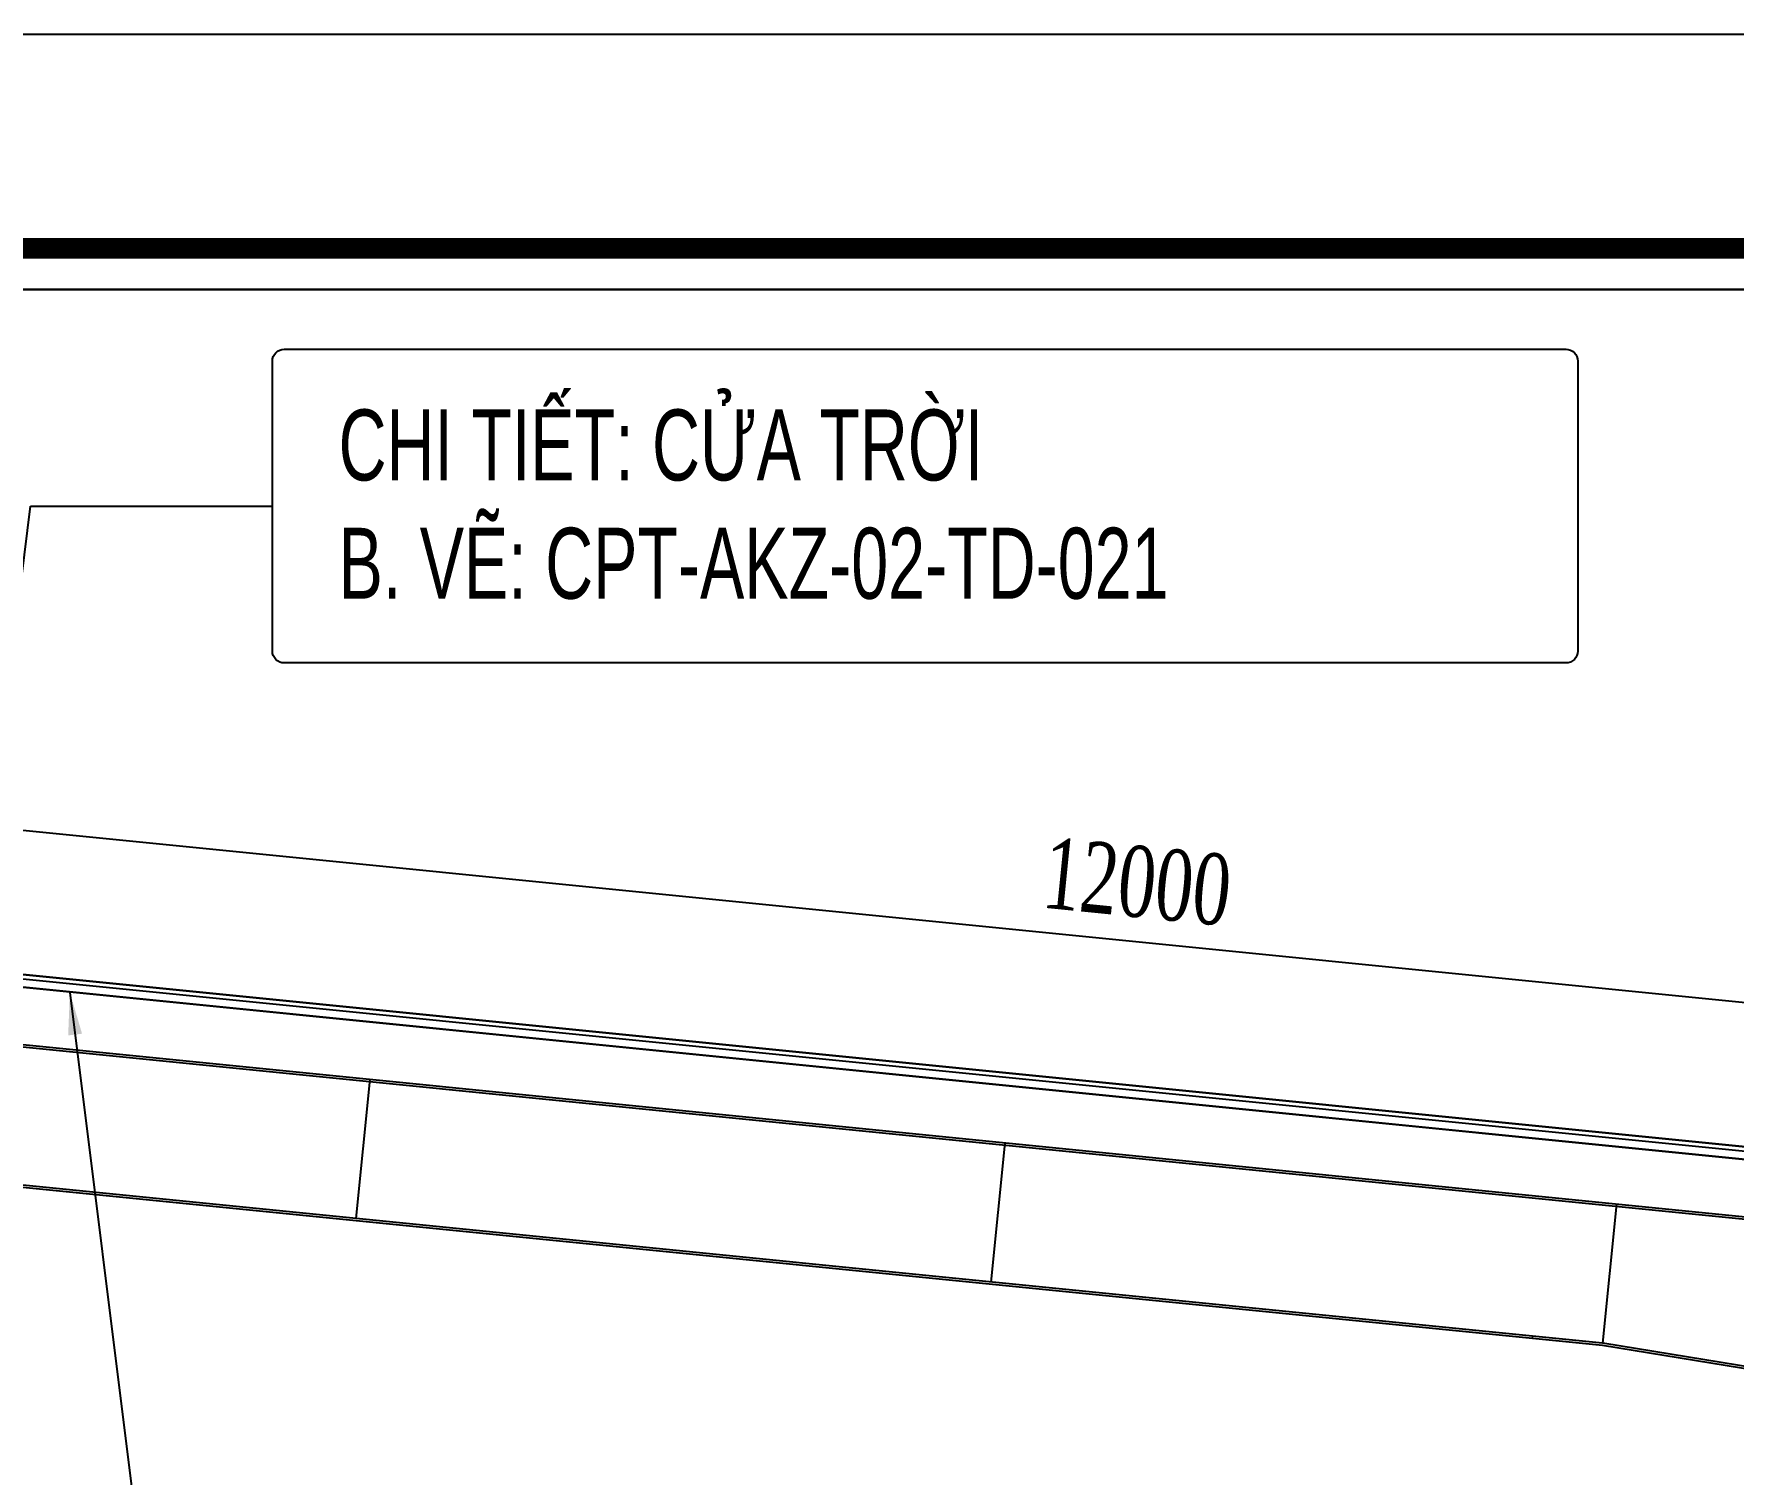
# Model space of a CAD drawing. Header units: inches. Extents: x 315041 to 662841, y -45540 to -35018.
# Drawn here: x 335276 to 335347.9, y -35693.2 to -35632.2 of the extents above; entities that cross this region are included whole.
import ezdxf

# ---------------------------------------------------------------- set-up
doc = ezdxf.new("R2010")
doc.units = ezdxf.units.IN
doc.header["$MEASUREMENT"] = 0
for name, color, linetype in [('2', 2, 'Continuous'), ('3', 3, 'Continuous'), ('7', 7, 'Continuous'), ('BAO KHUNG', 31, 'Continuous'), ('ROOFING', 4, 'Continuous')]:
    doc.layers.add(name, color=color, linetype=linetype)
doc.styles.add('ST1', font='times.ttf', dxfattribs={"width": 0.7})
doc.styles.add('ST1H', font='vnshxh.shx', dxfattribs={"width": 0.7})
doc.dimstyles.new('100', dxfattribs={"dimtxt": 3, "dimasz": 1.5, "dimexe": 1, "dimexo": 0, "dimgap": 1, "dimtad": 1, "dimdec": 0, "dimlfac": 100, "dimzin": 0, "dimdsep": 46, "dimtxsty": 'ST1', "dimblk": 'OBLIQUE', "dimcen": 1, "dimdle": 1, "dimclrd": 8, "dimclre": 8, "dimclrt": 3, "dimadec": 0, "dimazin": 0, "dimtfac": 1, "dimtdec": 0, "dimtix": 1, "dimtmove": 1, "dimatfit": 3, "dimfxl": 0, "dimtfill": 1, "dimtolj": 1, "dimtzin": 0, "dimlwd": -1, "dimlwe": -1, "dimarcsym": 1})
doc.dimstyles.new('3', dxfattribs={"dimtxt": 3.5, "dimasz": 1.8, "dimexe": 1, "dimexo": 0, "dimgap": 1, "dimtad": 1, "dimdec": 0, "dimlfac": 3, "dimzin": 0, "dimdsep": 46, "dimtxsty": 'ST1H', "dimblk": 'OBLIQUE', "dimcen": 1, "dimdle": 1, "dimclrd": 8, "dimclre": 8, "dimclrt": 3, "dimadec": 0, "dimazin": 0, "dimtfac": 1, "dimtdec": 0, "dimtix": 1, "dimtofl": 0, "dimtmove": 1, "dimatfit": 3, "dimfxl": 0.18, "dimtolj": 1, "dimtzin": 0, "dimlwd": -1, "dimlwe": -1, "dimarcsym": 1})

# ---------------------------------------------------------------- blocks, each defined once
blk = doc.blocks.new('A$C75D82031')
at = {"layer": '2', "color": 157, "linetype": 'Continuous'}
blk.add_lwpolyline([(0, 420), (594, 420), (594, 0), (0, 0)], close=True, dxfattribs=at)
at = {"layer": '7', "color": 147, "linetype": 'Continuous'}
blk.add_lwpolyline([(12.331, 57.61), (581.669, 57.61), (581.669, 409.19), (12.331, 409.19)], close=True, dxfattribs=at)
at = {"layer": 'BAO KHUNG', "color": 167, "linetype": 'Continuous', "const_width": 0.871}
blk.add_lwpolyline([(10.588, 9.067), (583.412, 9.067), (583.412, 410.933), (10.588, 410.933)], close=True, dxfattribs=at)
blk = doc.blocks.new('_Oblique')
at = {"color": 0, "linetype": 'ByBlock', "lineweight": -2}
blk.add_line((-0.5, -0.5), (0.5, 0.5), dxfattribs=at)
blk = doc.blocks.new('*D349')
at = {"color": 8, "linetype": 'Continuous', "transparency": 16777216}
for p, q in [((335262.146, -35670.663), (335262.849, -35663.639)), ((335383.146, -35676.672), (335261.754, -35664.534)), ((335381.548, -35682.602), (335382.251, -35675.577))]:
    blk.add_line(p, q, dxfattribs=at)
at = {"layer": 'Defpoints', "color": 0, "transparency": 16777216}
for p in [(335262.749, -35664.634), (335262.146, -35670.663), (335381.548, -35682.602)]:
    blk.add_point(p, dxfattribs=at)
at = {"color": 8, "transparency": 16777216, "xscale": 1.5, "yscale": 1.5, "zscale": 1.5}
for p, rotation in [((335262.749, -35664.634), 174.2902316971544), ((335382.151, -35676.572), 354.2902316971544)]:
    blk.add_blockref('_Oblique', p, dxfattribs=dict(at, rotation=rotation))
at = {"color": 3, "transparency": 16777216, "insert": (335322.701, -35668.09), "char_height": 3, "attachment_point": 5, "rotation": 354.29023, "style": 'ST1', "bg_fill": 3, "box_fill_scale": 1.25, "bg_fill_color": 256, "bg_fill_true_color": 13158600, "bg_fill_transparency": 1019152}
blk.add_mtext('\\A1;12000', dxfattribs=at)

msp = doc.modelspace()

# ---------------------------------------------------------------- linework, layer by layer
at = {"color": 8}
msp.add_lwpolyline([(334967.7734, -35643.0427), (335537.1113, -35643.0427), (335537.1113, -35994.6225), (334967.7734, -35994.6225)], close=True, dxfattribs=at)
at = {"layer": '2', "color": 9}
for p, q in [((335252.6299, -35672.7728), (335382.0703, -35685.7169)), ((335252.6399, -35672.6733), (335382.1903, -35685.6284)), ((335290.2389, -35676.4332), (335289.6498, -35682.3238)), ((335252.6498, -35678.6037), (335342.3908, -35687.5778)), ((335252.6399, -35678.7032), (335342.3809, -35687.6773)), ((335317.1049, -35679.1198), (335316.5158, -35685.0104)), ((335342.9779, -35681.7071), (335342.3888, -35687.5977)), ((335339.4235, -35687.3012), (335339.4156, -35687.3808)), ((335342.3809, -35687.6773), (335374.0903, -35692.8583)), ((335342.397, -35687.5787), (335374.0903, -35692.7569))]:
    msp.add_line(p, q, dxfattribs=at)
at = {"layer": 'ROOFING'}
for p, q in [((335381.5474, -35682.6119), (335262.1451, -35670.6717)), ((335381.5483, -35682.6019), (335262.1465, -35670.6618)), ((335381.5297, -35682.8011), (335262.1187, -35670.86)), ((335381.1131, -35683.1011), (335262.3507, -35671.2249)), ((335381.1571, -35683.1156), (335262.3584, -35671.2357))]:
    msp.add_line(p, q, dxfattribs=at)

# ---------------------------------------------------------------- block references
at = {"color": 1}
msp.add_blockref('A$C75D82031', (334955.4424, -36052.2326), dxfattribs=at)

# ---------------------------------------------------------------- next in the draw order: texts
at = {"layer": '3', "insert": (335288.9155, -35652.1326), "char_height": 3, "width": 56.594684, "attachment_point": 4, "style": 'ST1H', "bg_fill": 2}
msp.add_mtext('\\A1;CHI TIÕT: cöa trêi\\Pb. vÏ: CPT-AKZ-02-TD-021', dxfattribs=at)

# ---------------------------------------------------------------- next in the draw order: dimensions: what is measured, and where the dimension line sits
dim = msp.add_aligned_dim(p1=(335381.5483, -35682.6019), p2=(335262.1463, -35670.6635), distance=-6.0598, dimstyle='100')
dim.commit()
dim.dimension.update_dxf_attribs({"geometry": '*D349', "text_midpoint": (335322.7015, -35668.0896)})

# ---------------------------------------------------------------- next in the draw order: linework, layer by layer
at = {"color": 1, "true_color": 0xfa051e}
msp.add_lwpolyline([(335286.6146, -35645.5639), (335340.8419, -35645.5639, -0.4142136), (335341.3419, -35646.0639), (335341.3419, -35658.3267, -0.4142136), (335340.8419, -35658.8267), (335286.6146, -35658.8267, -0.4142136), (335286.1146, -35658.3267), (335286.1146, -35646.0639, -0.4142136)], format="xyb", close=True, dxfattribs=at)

# ---------------------------------------------------------------- next in the draw order: leaders
at = {"color": 9}
for points in [[(335274.4844, -35663.4061), (335275.8833, -35652.1953), (335286.1146, -35652.1953)], [(335277.5466, -35672.7576), (335281.8619, -35707.3421), (335288.4605, -35707.3421)]]:
    msp.add_leader(points, dimstyle='3', override={"dimgap": 1, "dimtad": 0}, dxfattribs=at)

doc.saveas('drawing.dxf')
